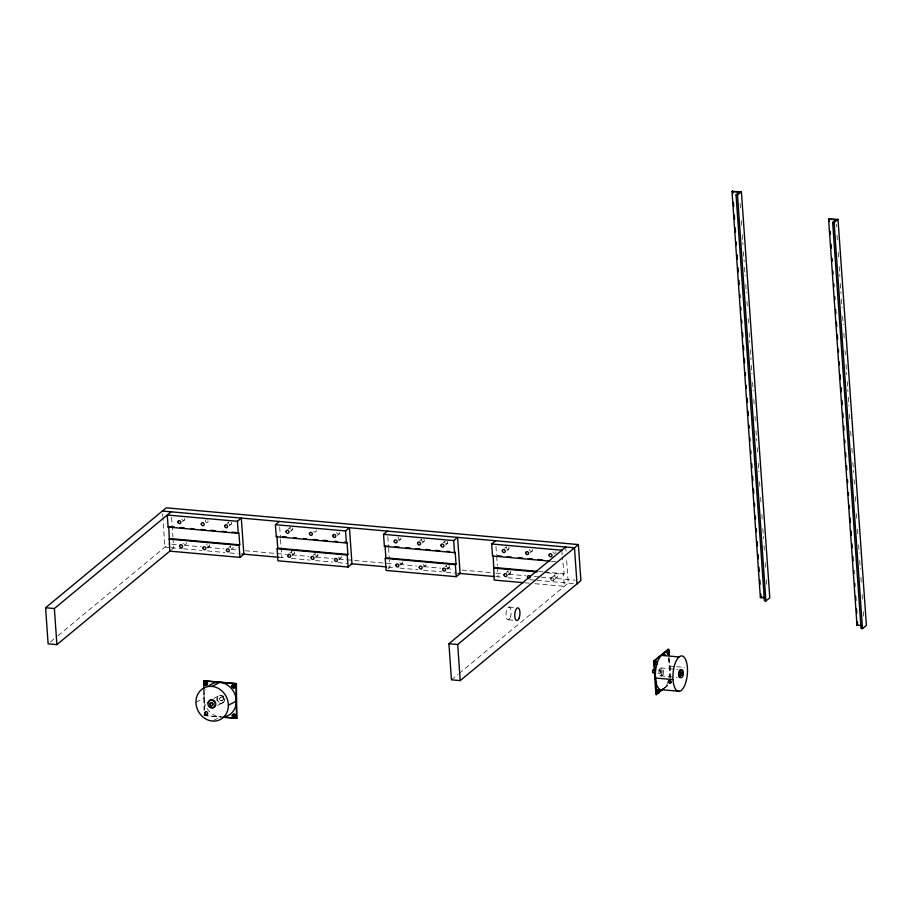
<?xml version="1.0" encoding="UTF-8"?>
<svg xmlns="http://www.w3.org/2000/svg" width="912" height="912" viewBox="0 0 912 912"><rect width="100%" height="100%" fill="white"/><g stroke="black" fill="none" stroke-linecap="round" stroke-linejoin="round"><path stroke-width="0.68" stroke-dasharray="4.56 3.42" d="M670.297 681.184L670.582 682.564L671.209 681.606M668.861 680.477L668.884 682.324L670.708 682.575M669.248 682.37L669.613 680.58M182.434 521.653L184.384 520.034M50.308 642.037L56.852 636.61M57.946 635.71L168.811 543.905M171.502 549.719L173.69 547.918L173.006 538.194M226.985 523.511L228.935 521.892M229.197 525.814L231.146 524.206A1.607 1.368 50.4 0 0 230.998 522.074M207.503 547.793L209.452 546.185M228.661 547.565L230.611 545.957A1.607 1.368 50.4 0 0 231.078 548.351M288.363 528.983L290.301 527.364M290.575 531.297L292.524 529.678M290.039 553.048L291.988 551.429M292.25 555.351L294.2 553.744M313.42 555.134L315.37 553.516M337.337 535.458L339.275 533.851M315.632 557.437L317.581 555.83M339.013 559.523L340.963 557.916M398.704 540.941L400.653 539.323M419.873 540.713L421.823 539.106A1.607 1.368 50.4 0 0 421.549 540.52M388.01 568.814L389.96 567.207L389.481 560.264M422.085 543.028L424.034 541.409M400.391 564.995L402.34 563.388M443.255 542.8L445.204 541.181M445.466 545.114L447.416 543.495M423.772 567.082L425.722 565.474M444.942 566.865L446.88 565.246M447.154 569.168L449.103 567.56M504.632 548.272L506.57 546.664M506.844 550.586L508.793 548.967M506.308 572.337L508.258 570.718M530.225 552.672L532.175 551.053M508.531 574.651L510.469 573.032M551.122 578.117L555.02 574.891M553.345 580.431L557.232 577.205M546.676 572.793L563.502 574.298L564.152 573.762L562.294 556.924M451.44 679.816L457.995 674.401M459.078 673.489L568.244 583.11L566.489 558.121M664.164 687.853L671.038 682.803L670.753 678.631M663.845 688.765L671.038 682.803M195.966 702.286L203.889 698.227M213.841 698.387L219.199 695.651M220.316 697.771L223.622 696.073M221.81 700.598L225.127 698.911M217.569 705.466L222.927 702.719M205.109 711.964L205.827 711.599M205.382 712.489L206.101 712.124M203.786 690.236L204.117 715.555L221.342 716.912M206.5 714.598L207.218 714.233M206.785 715.065A1.79 1.585 62.9 0 0 207.48 712.215A1.79 1.585 62.9 0 0 204.755 712.751A1.79 1.585 62.9 0 0 206.785 715.065L207.491 714.769M213.533 720.48L219.188 717.584M551.441 561.268L555.647 561.644M538.901 571.516L543.107 571.881M544.51 572.006L564.152 573.762M171.65 544.168L177.316 544.669M184.395 545.296L201.381 546.812M207.047 547.325L224.044 548.842M231.124 549.469L236.789 549.97M245.282 550.734L286.345 554.393M292.011 554.895L309.008 556.411M316.088 557.05L333.085 558.566M338.751 559.067L393.973 563.992M399.638 564.494L416.636 566.01M423.715 566.648L440.701 568.165M446.367 568.666L453.446 569.293M461.951 570.057L494.521 572.964M495.934 573.089L503.014 573.716M508.679 574.229L525.677 575.746M534.17 576.498L539.836 577M541.249 577.125L575.233 580.157M169.928 547.576L164.924 547.132L162.883 517.982M171.182 547.69L182.206 548.671M183.506 548.796L202.076 550.449M207.355 550.916L224.785 552.478M229.801 552.923L238.214 553.675M278.719 557.289L286.037 557.939M291.487 558.418L309.932 560.071M315.495 560.561L332.641 562.1M337.942 562.567L346.834 563.365M387.999 567.036L395.09 567.663M399.775 568.085L417.799 569.692M423.476 570.194L441.864 571.835M446.185 572.223L458.702 573.34M495.854 576.658L502.957 577.285M507.916 577.729L523.351 579.109M529.918 579.69L535.595 580.192M537.02 580.328L574.503 583.669M525.061 582.825L529.279 583.201M534.888 583.703L564.346 586.336L563.502 574.298M508.839 607.05L515.109 607.609M508.315 619.784L514.573 620.342M669.875 666.113L675.268 666.592M676.624 666.718L684.718 667.436M660.698 667.915L677.57 669.419M658.156 670.081L660.596 670.297M658.019 673.261L660.459 673.478M660.368 675.86L677.24 677.365M668.576 680.489A1.79 0.718 -84.9 0 0 668.998 683.031L670.685 683.168M204.117 715.555L220.316 717.003M836.19 224.01L836.395 226.849M836.988 235.364L837.478 242.467M838.174 252.407L838.675 259.498M839.177 266.6L839.861 276.541M840.362 283.632L841.058 293.573M841.457 299.25L842.05 307.777M842.642 316.293L843.247 324.809M843.839 333.325L844.33 340.427M845.025 350.368L845.527 357.47M846.017 364.561L846.712 374.501M847.214 381.604L847.909 391.544M848.308 397.222L848.901 405.737M849.494 414.253L849.995 421.355M850.691 431.296L851.181 438.398M851.876 448.339L852.378 455.43M852.868 462.532L853.564 472.473M854.065 479.575L854.555 486.666M855.251 496.607L855.752 503.709M856.448 513.65L856.847 519.327M857.542 529.268L858.032 536.359M858.625 544.886L859.229 553.402M859.72 560.492L860.324 569.02M860.917 577.535L861.407 584.638M862.102 594.578L862.604 601.669M863.299 611.61L863.698 617.287M740.088 203.49L740.578 210.581M741.274 220.522L741.775 227.624M742.265 234.726L742.961 244.655M743.462 251.758L744.158 261.698M744.545 267.376L745.15 275.891M745.742 284.419L746.335 292.934M746.928 301.45L747.43 308.552M748.125 318.493L748.627 325.584M749.117 332.686L749.812 342.627M750.314 349.729L751.009 359.659M751.397 365.347L752.001 373.863M752.594 382.379L753.187 390.895M753.779 399.422L754.281 406.513M754.976 416.453L755.467 423.556M755.968 430.658L756.664 440.587M757.165 447.689L757.655 454.792M758.248 463.307L758.852 471.823M759.548 481.764L759.935 487.441M760.631 497.382L761.132 504.484M761.828 514.425L762.318 521.516M762.82 528.618L763.515 538.559M764.005 545.661L764.507 552.752M765.202 562.693L765.692 569.795M766.388 579.736L766.787 585.413M669.294 657.769L670.651 677.24M668.587 657.7L670.331 682.746M565.714 547.018L566.01 551.179M561.826 550.232L562.191 555.579M495.957 546.311L496.538 554.644M496.641 556.024L497.325 565.748M497.416 567.139L498.1 576.851M387.828 536.666L388.501 546.379M388.603 547.77L389.378 558.874M279.688 527.022L280.463 538.126M280.565 539.516L281.819 557.563M171.559 517.378L172.915 536.815M162.587 513.821L162.781 516.591M204.094 689.05L204.436 715.384M224.512 716.798A17.784 15.766 62.9 0 1 207.377 709.069A17.784 15.766 62.9 0 1 205.952 689.757M224.398 699.048A1.607 1.425 62.9 0 1 223.326 696.289M217.284 701.18A4.001 3.545 62.9 0 1 220.043 695.605A4.001 3.545 62.9 0 1 223.85 701.157A4.001 3.545 62.9 0 1 217.877 702.046M224.705 699.515A4.001 3.545 62.9 0 1 219.564 702.582A4.001 3.545 62.9 0 1 218.686 695.993A4.001 3.545 62.9 0 1 224.569 698.489M670.571 681.64A1.79 0.718 -84.9 0 1 669.533 683.02A1.79 0.718 -84.9 0 1 669.283 680.546M669.898 680.648A1.79 0.718 -84.9 0 1 668.998 683.031M668.325 658.567A17.784 7.148 -84.9 0 1 669.1 677.513M668.2 681.025A17.784 7.148 -84.9 0 1 665.669 686.656M671.437 681.709A1.79 0.718 -84.9 0 1 670.411 683.088A1.79 0.718 -84.9 0 1 670.16 680.626M555.271 553.356A1.607 1.368 50.4 0 1 554.165 553.402M553.481 552.957A1.607 1.368 50.4 0 1 552.98 551.851M555.83 551.726A1.607 1.368 50.4 0 1 555.761 552.854M532.448 549.64A1.607 1.368 50.4 0 1 530.1 550.871M529.849 550.54A1.607 1.368 50.4 0 1 529.621 549.389M508.896 547.177A1.607 1.368 50.4 0 1 507.403 549.229M506.468 548.454A1.607 1.368 50.4 0 1 506.24 547.303M510.583 571.243A1.607 1.368 50.4 0 1 508.406 572.85M507.984 572.143A1.607 1.368 50.4 0 1 508.052 571.015M339.56 532.437A1.607 1.368 50.4 0 1 337.531 533.93M337.212 533.668A1.607 1.368 50.4 0 1 336.71 532.562M316.008 529.975A1.607 1.368 50.4 0 1 315.085 532.118A1.607 1.368 50.4 0 1 313.352 530.1M292.627 527.888A1.607 1.368 50.4 0 1 290.768 529.758M290.027 528.789A1.607 1.368 50.4 0 1 290.096 527.66M341.236 556.491A1.607 1.368 50.4 0 1 339.959 558.258A1.607 1.368 50.4 0 1 338.42 556.24M294.052 551.612A1.607 1.368 50.4 0 1 294.063 553.858A1.607 1.368 50.4 0 1 291.886 553.231M291.715 552.854A1.607 1.368 50.4 0 1 291.772 551.726M317.684 554.04A1.607 1.368 50.4 0 1 315.837 555.91M315.267 555.317A1.607 1.368 50.4 0 1 315.039 554.154M447.268 541.375A1.607 1.368 50.4 0 1 445.672 543.575M444.931 542.606A1.607 1.368 50.4 0 1 444.988 541.477M424.388 540.383A1.607 1.368 50.4 0 1 421.72 540.896M423.886 539.288A1.607 1.368 50.4 0 1 424.137 539.619M400.927 537.909A1.607 1.368 50.4 0 1 398.909 539.402M398.59 539.14A1.607 1.368 50.4 0 1 398.441 537.02M448.955 565.429A1.607 1.368 50.4 0 1 448.966 567.674A1.607 1.368 50.4 0 1 446.777 567.047M446.606 566.671A1.607 1.368 50.4 0 1 446.675 565.543M402.614 561.974A1.607 1.368 50.4 0 1 400.949 563.65A1.607 1.368 50.4 0 1 400.117 561.074M426.075 564.448A1.607 1.368 50.4 0 1 424.148 565.657A1.607 1.368 50.4 0 1 423.499 563.16M231.146 524.206A1.607 1.368 50.4 0 1 229.083 524.024M228.65 523.317A1.607 1.368 50.4 0 1 228.718 522.188M208.118 521.094A1.607 1.368 50.4 0 1 206.386 522.382M206.021 522.2A1.607 1.368 50.4 0 1 205.553 519.806M207.298 519.726A1.607 1.368 50.4 0 1 207.617 520M184.657 518.62A1.607 1.368 50.4 0 1 183.574 520.387A1.607 1.368 50.4 0 1 181.819 518.746M233.187 547.246A1.607 1.368 50.4 0 1 231.443 548.534M186.344 542.674A1.607 1.368 50.4 0 1 185.444 544.43A1.607 1.368 50.4 0 1 183.574 543.21M209.726 544.76A1.607 1.368 50.4 0 1 207.377 546.003M206.876 544.897A1.607 1.368 50.4 0 1 207.229 543.871M510.241 617.549A6.407 2.576 -84.9 0 0 509.512 607.13A6.407 2.576 -84.9 0 0 505.978 615.566A6.407 2.576 -84.9 0 0 510.241 617.549M205.075 712.591A1.79 1.585 62.9 0 0 207.104 714.905A1.79 1.585 62.9 0 0 207.799 712.055A1.79 1.585 62.9 0 0 205.075 712.591M204.892 713.15A1.197 1.06 62.9 0 0 206.237 714.689A1.197 1.06 62.9 0 0 206.705 712.796A1.197 1.06 62.9 0 0 204.892 713.15M205.61 712.785A1.197 1.06 62.9 0 0 206.956 714.324A1.197 1.06 62.9 0 0 207.412 712.432A1.197 1.06 62.9 0 0 205.61 712.785M219.644 698.66A1.607 1.425 62.9 0 0 221.456 700.724A1.607 1.425 62.9 0 0 222.083 698.17A1.607 1.425 62.9 0 0 219.644 698.66M204.356 712.956A1.79 1.585 62.9 0 0 206.386 715.27A1.79 1.585 62.9 0 0 207.081 712.42A1.79 1.585 62.9 0 0 204.356 712.956M663.001 674.595A4.001 1.607 -84.9 0 0 662.545 668.097A4.001 1.607 -84.9 0 0 660.345 673.352A4.001 1.607 -84.9 0 0 663.001 674.595M661.565 674.47A4.001 1.607 -84.9 0 0 661.109 667.96A4.001 1.607 -84.9 0 0 658.909 673.227A4.001 1.607 -84.9 0 0 661.565 674.47M660.949 672.919A1.607 0.65 -84.9 0 0 660.767 670.32A1.607 0.65 -84.9 0 0 659.878 672.418A1.607 0.65 -84.9 0 0 660.949 672.919M550.768 579.143A1.607 1.368 50.4 0 0 553.06 580.636A1.607 1.368 50.4 0 0 552.877 578.037A1.607 1.368 50.4 0 0 550.768 579.143M554.667 575.917A1.607 1.368 50.4 0 0 556.947 577.421A1.607 1.368 50.4 0 0 556.765 574.811A1.607 1.368 50.4 0 0 554.667 575.917"/><path stroke-width="1.37" d="M654.36 662.272L654.383 663.685M657.085 692.288L657.221 690.84M170.419 550.631L56.897 644.624L48.119 643.849L45.6 607.745L166.292 507.813L578.379 544.567L580.898 580.67L460.207 680.603L451.44 679.816L448.921 643.724L565.714 547.018M45.6 607.745L54.367 608.532L171.16 511.826M168.116 527.079L168.766 526.543L169.792 551.144L239.936 557.392L243.835 554.177L241.304 518.073L237.416 521.299L167.272 515.041L168.116 527.079L238.26 533.338L238.898 532.79L239.742 544.829L239.092 545.365L168.959 539.106M275.413 524.685L345.545 530.944L349.444 527.729L351.964 563.821L348.076 567.036L277.932 560.789L277.088 548.75L347.233 555.009L347.882 554.473L347.039 542.446L346.389 542.982L276.245 536.723L275.413 524.685L279.3 521.47M276.245 536.723L276.895 536.188L277.738 548.215L277.088 548.75M731.983 191.474L741.399 191.725L769.796 597.782L765.898 601.008L764.438 600.871L736.041 194.815L739.29 192.124L731.983 191.474L760.38 597.542L765.248 597.976M736.041 194.815L737.5 194.94L741.399 191.725M383.542 534.341L453.686 540.588L457.585 537.373L460.104 573.466L456.205 576.692L386.072 570.433L385.229 558.395L455.373 564.653L456.023 564.118L455.179 552.091L454.529 552.626L384.385 546.368L383.542 534.341L387.44 531.115M384.385 546.368L389.242 546.208M385.229 558.395L385.879 557.859L456.023 564.118M828.586 219.097L838.003 219.336L866.4 625.404L862.501 628.63L861.042 628.493L832.656 222.437L835.894 219.746L828.586 219.097L856.984 625.153L861.851 625.586M832.656 222.437L834.115 222.562L838.003 219.336M550.039 561.142L492.526 556.012L491.682 543.985L495.569 540.759M492.526 556.012L493.164 555.476L494.201 580.078L523.659 582.7M448.921 643.724L457.687 644.51L578.379 544.567M663.845 688.765L655.933 694.67L653.596 661.28L668.006 649.355L668.713 649.424L669.1 654.987M653.596 661.28L668.713 649.424M760.38 597.542L763.526 597.223M661.075 690.407L663.138 688.708M856.984 625.153L857.633 624.617L857.428 621.779M203.764 688.902L203.98 680.74L236.39 683.647L236.846 718.303L223.018 717.254M211.949 686.405L219.872 682.358M203.661 680.899L236.39 683.647M228.376 705.193L236.299 701.134M162.393 511.039L574.48 547.793L577.011 583.885M491.682 543.985L561.826 550.232M170.168 526.669L174.374 527.045M179.983 527.535L184.19 527.911M191.212 528.538L194.017 528.789M201.028 529.416L205.234 529.792M210.843 530.294L215.061 530.67M222.072 531.297L226.279 531.673M231.887 532.175L236.094 532.551M282.515 536.689L286.721 537.065M293.732 537.681L296.537 537.932M303.548 538.559L306.352 538.81M313.375 539.437L317.581 539.813M323.19 540.314L327.397 540.691M334.419 541.318L337.223 541.568M344.234 542.195L347.039 542.446M394.85 546.71L399.057 547.086M406.079 547.702L410.286 548.078M415.895 548.579L420.101 548.956M425.722 549.457L429.928 549.833M435.537 550.335L439.744 550.711M446.755 551.338L449.559 551.589M497.382 555.853L501.589 556.229M507.197 556.73L511.404 557.107M518.426 557.722L522.633 558.098M528.242 558.6L532.448 558.976M538.057 559.478L542.264 559.854M169.598 538.57L239.742 544.829M277.738 548.215L347.882 554.473M494.008 567.503L537.499 571.391M493.358 568.039L536.849 571.927M241.817 553.994L278.719 557.289M351.097 563.741L386.574 566.899M458.953 573.363L494.441 576.521M661.508 655.386L679.041 656.948M655.466 678.038L673.01 679.6A17.784 7.148 -84.9 0 0 684.821 685.117A17.784 7.148 -84.9 0 0 682.803 656.207A17.784 7.148 -84.9 0 0 673.01 679.6M679.474 691.307L661.941 689.746A17.784 7.148 -84.9 0 1 655.568 671.198A17.784 7.148 -84.9 0 1 665.258 654.634M225.572 717.288L236.846 718.303M834.115 222.562L862.501 628.63M829.236 218.561L829.441 221.399M830.137 231.34L830.33 234.179M831.026 244.108L831.322 248.372M832.018 258.313L832.211 261.151M832.907 271.092L833.112 273.931M833.807 283.871L834.001 286.71M834.697 296.651L834.902 299.489M835.597 309.419L835.894 313.682M836.486 322.198L836.783 326.462M837.376 334.978L837.672 339.241M838.367 349.182L838.573 352.021M839.268 361.961L839.462 364.8M840.157 374.741L840.454 378.993M841.058 387.509L841.354 391.772M841.947 400.288L842.243 404.552M842.836 413.068L843.133 417.331M843.737 425.847L844.033 430.111M844.729 440.051L844.922 442.89M845.618 452.819L845.914 457.083M846.507 465.599L846.815 469.862M847.51 479.803L847.704 482.642M848.399 492.583L848.593 495.421M849.289 505.362L849.494 508.201M850.189 518.13L850.486 522.394M851.078 530.909L851.375 535.173M851.968 543.689L852.275 547.952M852.868 556.468L853.165 560.732M853.86 570.673L854.054 573.511M854.749 583.441L854.954 586.291M855.65 596.22L855.946 600.484M856.539 608.999L856.835 613.263M737.5 194.94L765.898 601.008M732.632 190.939L732.826 193.777M733.43 202.293L733.727 206.557M734.32 215.072L734.616 219.336M735.209 227.852L735.505 232.115M736.201 242.056L736.406 244.895M737.101 254.824L737.398 259.088M737.99 267.604L738.287 271.867M738.891 280.383L739.187 284.647M739.883 294.587L740.077 297.426M740.772 307.367L740.966 310.205M741.661 320.146L741.866 322.985M742.562 332.914L742.858 337.178M743.451 345.694L743.747 349.957M744.352 358.473L744.648 362.737M745.343 372.677L745.537 375.516M746.233 385.457L746.426 388.295M747.122 398.225L747.43 402.488M748.022 411.004L748.319 415.268M749.014 425.209L749.208 428.047M749.903 437.988L750.109 440.827M750.804 450.767L750.998 453.606M751.693 463.535L751.99 467.799M752.582 476.315L752.89 480.578M753.483 489.094L753.779 493.358M754.475 503.299L754.669 506.137M755.364 516.078L755.569 518.917M756.265 528.846L756.458 531.696M757.154 541.625L757.45 545.889M758.043 554.405L758.351 558.668M758.944 567.184L759.24 571.448M759.833 579.964L760.129 584.227M760.825 594.157L761.03 597.007M668.006 649.355L668.2 652.137M654.303 661.348L656.64 694.739M453.686 540.588L454.529 552.626M455.373 564.653L456.205 576.692M457.687 644.51L460.207 680.603M385.035 545.832L385.879 557.859M345.545 530.944L346.389 542.982M347.233 555.009L348.076 567.036M237.416 521.299L238.26 533.338M239.092 545.365L239.936 557.392M54.367 608.532L56.897 644.624M236.071 683.806L236.527 718.462M208.472 686.405A17.784 15.766 62.9 0 1 234.019 692.276A17.784 15.766 62.9 0 1 224.512 716.798M208.985 701.51A4.001 3.545 62.9 0 1 213.67 700.348A4.001 3.545 62.9 0 1 215.608 705.375A4.001 3.545 62.9 0 1 211.276 707.416M210.398 706.948A4.001 3.545 62.9 0 1 209.635 706.264M234.156 717.334A1.79 1.585 62.9 0 1 232.993 716M232.97 715.088A1.79 1.585 62.9 0 1 233.13 714.689M236.128 715.373A1.79 1.585 62.9 0 1 236.185 715.829M235.729 717.026A1.79 1.585 62.9 0 1 235.399 717.265M235.604 715.475A1.197 1.06 62.9 0 1 234.669 716.855A1.197 1.06 62.9 0 1 233.472 715.487A1.197 1.06 62.9 0 1 234.829 714.586M232.264 685.425A1.79 1.585 62.9 0 1 234.772 684.673A1.79 1.585 62.9 0 1 234.806 687.534A1.79 1.585 62.9 0 1 232.275 686.326M233.369 687.295A1.79 1.585 62.9 0 1 233.027 686.987M232.765 686.599A1.79 1.585 62.9 0 1 232.594 686.166M232.583 685.265A1.79 1.585 62.9 0 1 233.723 684.137M234.145 684.114A1.79 1.585 62.9 0 1 234.965 684.422M235.741 685.55A1.79 1.585 62.9 0 1 235.752 686.451M205.132 684.479A1.79 1.585 62.9 0 1 204.698 683.658M204.687 682.757A1.79 1.585 62.9 0 1 206.671 681.697M234.954 686.747A1.197 1.06 62.9 0 1 233.415 686.611A1.197 1.06 62.9 0 1 233.392 684.969A1.197 1.06 62.9 0 1 234.931 685.106M207.024 682.598A1.197 1.06 62.9 0 1 206.739 684.445A1.197 1.06 62.9 0 1 205.189 683.35A1.197 1.06 62.9 0 1 206.534 682.256M680.466 677.399A4.001 1.607 -84.9 0 1 678.574 673.968A4.001 1.607 -84.9 0 1 680.797 669.716M658.168 691.9A1.79 0.718 -84.9 0 1 656.993 693.12A1.79 0.718 -84.9 0 1 657.119 690.213A1.79 0.718 -84.9 0 1 658.202 690.977M657.37 692.288A1.79 0.718 -84.9 0 1 657.233 692.675M656.344 693.131A1.79 0.718 -84.9 0 1 656.309 690.361M682.142 674.447A1.607 0.65 -84.9 0 1 681.184 675.142A1.607 0.65 -84.9 0 1 681.15 672.839A1.607 0.65 -84.9 0 1 682.119 672.554M653.471 672.543A1.607 0.65 -84.9 0 1 652.547 671.357A1.607 0.65 -84.9 0 1 653.585 669.784M655.774 664.312A1.79 0.718 -84.9 0 1 654.793 663.856A1.79 0.718 -84.9 0 1 655.169 661.371A1.79 0.718 -84.9 0 1 656.138 661.827M656.195 662.237A1.79 0.718 -84.9 0 1 656.059 663.605M668.599 652.422A1.79 0.718 -84.9 0 1 667.493 654.246A1.79 0.718 -84.9 0 1 667.459 651.305A1.79 0.718 -84.9 0 1 668.599 651.966M655.443 663.092A1.79 0.718 -84.9 0 1 655.352 663.537M654.497 664.529A1.79 0.718 -84.9 0 1 654.029 662.921A1.79 0.718 -84.9 0 1 654.645 661.097M666.569 651.749A1.79 0.718 -84.9 0 1 667.048 650.826M528.96 578.687A1.607 1.368 50.4 0 1 527.387 576.931A1.607 1.368 50.4 0 1 529.006 575.734A1.607 1.368 50.4 0 1 530.294 577.706M655.888 662.705C656.241 666.797 657.472 659.57 655.888 662.705M657.894 691.444C658.247 695.537 659.479 688.309 657.894 691.444M668.291 652.433C668.644 656.526 669.875 649.298 668.291 652.433M519.008 618.336A6.407 2.576 -84.9 0 0 518.278 607.916A6.407 2.576 -84.9 0 0 514.756 616.352A6.407 2.576 -84.9 0 0 519.008 618.336M196.456 697.851A17.784 15.766 62.9 0 0 216.577 720.845A17.784 15.766 62.9 0 0 223.474 692.516A17.784 15.766 62.9 0 0 196.456 697.851M208.004 702.742A4.001 3.545 62.9 0 0 212.53 707.906A4.001 3.545 62.9 0 0 214.081 701.533A4.001 3.545 62.9 0 0 208.004 702.742M232.651 715.259A1.79 1.585 62.9 0 0 234.68 717.573A1.79 1.585 62.9 0 0 235.376 714.723A1.79 1.585 62.9 0 0 232.651 715.259M209.863 703.665A1.607 1.425 62.9 0 0 211.675 705.74A1.607 1.425 62.9 0 0 212.291 703.186A1.607 1.425 62.9 0 0 209.863 703.665M210.125 703.528A1.607 1.425 62.9 0 0 211.937 705.603A1.607 1.425 62.9 0 0 212.553 703.049A1.607 1.425 62.9 0 0 210.125 703.528M232.788 715.658A1.197 1.06 62.9 0 0 234.133 717.197A1.197 1.06 62.9 0 0 234.601 715.304A1.197 1.06 62.9 0 0 232.788 715.658M232.4 685.824A1.197 1.06 62.9 0 0 233.746 687.374A1.197 1.06 62.9 0 0 234.213 685.471A1.197 1.06 62.9 0 0 232.4 685.824M204.368 682.917A1.79 1.585 62.9 0 0 206.397 685.243A1.79 1.585 62.9 0 0 207.092 682.381A1.79 1.585 62.9 0 0 204.368 682.917M203.969 683.122A1.79 1.585 62.9 0 0 205.998 685.436A1.79 1.585 62.9 0 0 206.693 682.586A1.79 1.585 62.9 0 0 203.969 683.122M232.264 715.464A1.79 1.585 62.9 0 0 234.281 717.778A1.79 1.585 62.9 0 0 234.977 714.917A1.79 1.585 62.9 0 0 232.264 715.464M231.876 685.63A1.79 1.585 62.9 0 0 233.894 687.944A1.79 1.585 62.9 0 0 234.589 685.094A1.79 1.585 62.9 0 0 231.876 685.63M204.505 683.316A1.197 1.06 62.9 0 0 205.85 684.866A1.197 1.06 62.9 0 0 206.306 682.963A1.197 1.06 62.9 0 0 204.505 683.316M682.643 676.351A4.001 1.607 -84.9 0 0 682.199 669.841A4.001 1.607 -84.9 0 0 679.987 675.108A4.001 1.607 -84.9 0 0 682.643 676.351M682.609 674.857A1.607 0.65 -84.9 0 0 682.427 672.247A1.607 0.65 -84.9 0 0 681.549 674.356A1.607 0.65 -84.9 0 0 682.609 674.857M656.811 664.073A1.79 0.718 -84.9 0 0 656.606 661.166A1.79 0.718 -84.9 0 0 655.614 663.514A1.79 0.718 -84.9 0 0 656.811 664.073M658.817 692.812A1.79 0.718 -84.9 0 0 658.612 689.905A1.79 0.718 -84.9 0 0 657.632 692.265A1.79 0.718 -84.9 0 0 658.817 692.812M669.214 653.801A1.79 0.718 -84.9 0 0 669.009 650.894A1.79 0.718 -84.9 0 0 668.017 653.254A1.79 0.718 -84.9 0 0 669.214 653.801M504.017 574.97A1.607 1.368 50.4 0 0 506.297 576.475A1.607 1.368 50.4 0 0 506.114 573.865A1.607 1.368 50.4 0 0 504.017 574.97M525.711 552.991A1.607 1.368 50.4 0 0 527.991 554.496A1.607 1.368 50.4 0 0 527.809 551.885A1.607 1.368 50.4 0 0 525.711 552.991M502.33 550.905A1.607 1.368 50.4 0 0 504.61 552.41A1.607 1.368 50.4 0 0 504.427 549.799A1.607 1.368 50.4 0 0 502.33 550.905M549.092 555.077A1.607 1.368 50.4 0 0 551.372 556.582A1.607 1.368 50.4 0 0 551.19 553.972A1.607 1.368 50.4 0 0 549.092 555.077M287.736 555.682A1.607 1.368 50.4 0 0 290.027 557.175A1.607 1.368 50.4 0 0 289.845 554.576A1.607 1.368 50.4 0 0 287.736 555.682M311.117 557.768A1.607 1.368 50.4 0 0 313.409 559.261A1.607 1.368 50.4 0 0 313.226 556.662A1.607 1.368 50.4 0 0 311.117 557.768M334.499 559.854A1.607 1.368 50.4 0 0 336.779 561.347A1.607 1.368 50.4 0 0 336.608 558.748A1.607 1.368 50.4 0 0 334.499 559.854M309.442 533.702A1.607 1.368 50.4 0 0 311.722 535.207A1.607 1.368 50.4 0 0 311.539 532.597A1.607 1.368 50.4 0 0 309.442 533.702M286.06 531.616A1.607 1.368 50.4 0 0 288.34 533.121A1.607 1.368 50.4 0 0 288.158 530.51A1.607 1.368 50.4 0 0 286.06 531.616M332.823 535.789A1.607 1.368 50.4 0 0 335.103 537.282A1.607 1.368 50.4 0 0 334.921 534.683A1.607 1.368 50.4 0 0 332.823 535.789M395.876 565.326A1.607 1.368 50.4 0 0 398.156 566.819A1.607 1.368 50.4 0 0 397.974 564.22A1.607 1.368 50.4 0 0 395.876 565.326M419.258 567.412A1.607 1.368 50.4 0 0 421.538 568.906A1.607 1.368 50.4 0 0 421.355 566.306A1.607 1.368 50.4 0 0 419.258 567.412M442.639 569.498A1.607 1.368 50.4 0 0 444.919 570.992A1.607 1.368 50.4 0 0 444.737 568.393A1.607 1.368 50.4 0 0 442.639 569.498M417.571 543.347A1.607 1.368 50.4 0 0 419.862 544.852A1.607 1.368 50.4 0 0 419.68 542.241A1.607 1.368 50.4 0 0 417.571 543.347M394.189 541.261A1.607 1.368 50.4 0 0 396.481 542.765A1.607 1.368 50.4 0 0 396.298 540.155A1.607 1.368 50.4 0 0 394.189 541.261M440.952 545.433A1.607 1.368 50.4 0 0 443.243 546.938A1.607 1.368 50.4 0 0 443.061 544.327A1.607 1.368 50.4 0 0 440.952 545.433M179.607 546.037A1.607 1.368 50.4 0 0 181.887 547.531A1.607 1.368 50.4 0 0 181.705 544.931A1.607 1.368 50.4 0 0 179.607 546.037M202.988 548.123A1.607 1.368 50.4 0 0 205.268 549.617A1.607 1.368 50.4 0 0 205.086 547.018A1.607 1.368 50.4 0 0 202.988 548.123M226.37 550.21A1.607 1.368 50.4 0 0 228.65 551.703A1.607 1.368 50.4 0 0 228.467 549.104A1.607 1.368 50.4 0 0 226.37 550.21M201.301 524.058A1.607 1.368 50.4 0 0 203.581 525.551A1.607 1.368 50.4 0 0 203.399 522.952A1.607 1.368 50.4 0 0 201.301 524.058M177.92 521.972A1.607 1.368 50.4 0 0 180.2 523.477A1.607 1.368 50.4 0 0 180.017 520.866A1.607 1.368 50.4 0 0 177.92 521.972M224.683 526.144A1.607 1.368 50.4 0 0 226.963 527.638A1.607 1.368 50.4 0 0 226.78 525.038A1.607 1.368 50.4 0 0 224.683 526.144"/></g></svg>
